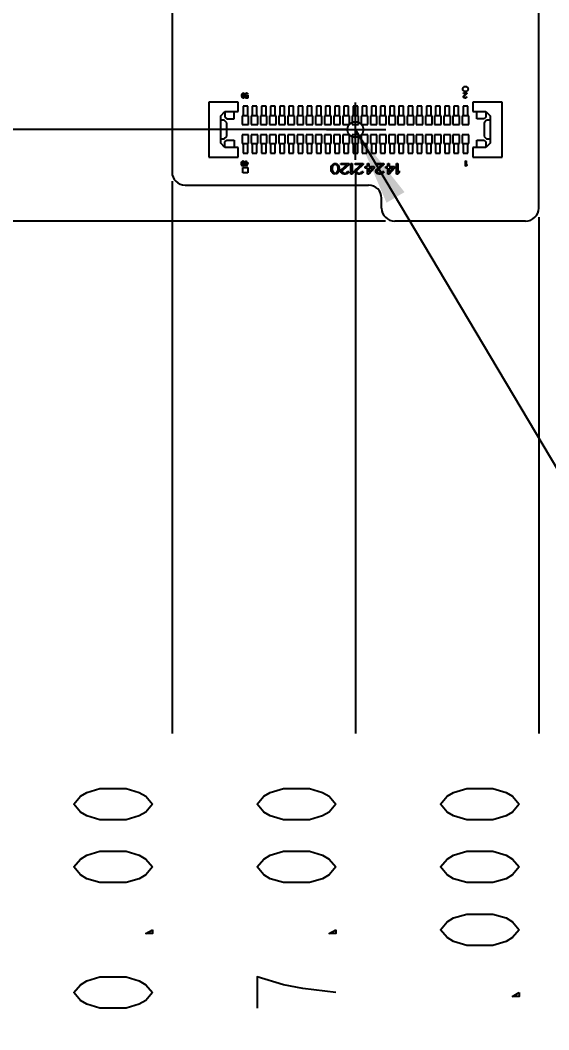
# Model space of a CAD drawing. Header units: millimetres. Extents: x 0 to 420, y 0 to 297.
# Drawn here: x 59.44 to 79.62, y 149.44 to 188.03 of the extents above; entities that cross this region are included whole.
import ezdxf

# ---------------------------------------------------------------- set-up
doc = ezdxf.new("R2010")
doc.units = ezdxf.units.MM
doc.header["$LTSCALE"] = 23.1
doc.layers.get('0').update_dxf_attribs({"linetype": 'CONTINUOUS'})
doc.styles.get("Standard").update_dxf_attribs({"font": 'SIMPLEX.SHX', "width": 0.8})
doc.dimstyles.new('DIMSTYLE_1', dxfattribs={"dimtxt": 3, "dimasz": 3, "dimexe": 2, "dimexo": 0.35, "dimgap": 0.75, "dimtad": 0, "dimtih": 1, "dimtoh": 1, "dimzin": 0, "dimdsep": 46, "dimtxsty": 'STANDARD', "dimblk": '_FILLED', "dimblk1": '_FILLED', "dimblk2": '_FILLED', "dimcen": 0.09, "dimadec": 3, "dimazin": 0, "dimtp": 0.1, "dimtm": 0.1, "dimtfac": 1, "dimtofl": 0, "dimtmove": 0, "dimatfit": 3, "dimldrblk": '_FILLED', "dimfxl": 1, "dimtolj": 1, "dimtzin": 0, "dimarcsym": 0})
doc.dimstyles.new('DIMSTYLE_2', dxfattribs={"dimtxt": 3, "dimasz": 3, "dimexe": 2, "dimexo": 0.35, "dimgap": 0.75, "dimtad": 0, "dimtih": 1, "dimtoh": 1, "dimzin": 0, "dimdsep": 46, "dimtxsty": 'STANDARD', "dimblk": '_FILLED', "dimblk1": '_FILLED', "dimblk2": '_FILLED', "dimcen": 0.09, "dimadec": 3, "dimazin": 0, "dimtp": 0.1, "dimtm": 0.1, "dimtfac": 1, "dimtdec": 3, "dimtofl": 0, "dimtmove": 0, "dimatfit": 3, "dimldrblk": '_FILLED', "dimfxl": 1, "dimtolj": 1, "dimtzin": 0, "dimarcsym": 0})
doc.dimstyles.new('DIMSTYLE_3', dxfattribs={"dimtxt": 3, "dimasz": 3, "dimexe": 2, "dimexo": 0.35, "dimgap": 0.75, "dimtad": 0, "dimtih": 1, "dimtoh": 1, "dimzin": 0, "dimdsep": 46, "dimtxsty": 'STANDARD', "dimblk": '_FILLED', "dimblk1": '_FILLED', "dimblk2": '_FILLED', "dimcen": 0.09, "dimadec": 3, "dimazin": 0, "dimtp": 0.2, "dimtm": 0.2, "dimtfac": 1, "dimtofl": 0, "dimtmove": 0, "dimatfit": 3, "dimldrblk": '_FILLED', "dimfxl": 1, "dimtolj": 1, "dimtzin": 0, "dimarcsym": 0})
doc.dimstyles.new('DIMSTYLE_7', dxfattribs={"dimtxt": 3, "dimasz": 3, "dimexe": 2, "dimexo": 0.35, "dimgap": 0.75, "dimtad": 0, "dimtih": 1, "dimtoh": 1, "dimdec": 3, "dimzin": 0, "dimdsep": 46, "dimtxsty": 'STANDARD', "dimblk": '_FILLED', "dimblk1": '_FILLED', "dimblk2": '_FILLED', "dimcen": 0.09, "dimadec": 3, "dimazin": 0, "dimtp": 0.2, "dimtm": 0.2, "dimtfac": 1, "dimtdec": 3, "dimtofl": 0, "dimtmove": 0, "dimatfit": 3, "dimldrblk": '_FILLED', "dimfxl": 1, "dimtolj": 1, "dimtzin": 0, "dimarcsym": 0})
doc.dimstyles.get("Standard").update_dxf_attribs({"dimtxt": 3, "dimasz": 3, "dimexe": 2, "dimexo": 0.35, "dimtad": 1, "dimdec": 3, "dimzin": 0, "dimdsep": 46, "dimtxsty": 'STANDARD', "dimblk": '_FILLED', "dimblk1": '_FILLED', "dimblk2": '_FILLED', "dimcen": 0.09, "dimadec": 3, "dimazin": 0, "dimtol": 1, "dimtp": 0.001, "dimtm": 0.001, "dimtfac": 1, "dimtdec": 3, "dimtofl": 0, "dimtmove": 0, "dimatfit": 3, "dimldrblk": '_FILLED', "dimfxl": 1, "dimtolj": 1, "dimtzin": 0, "dimarcsym": 0})

# ---------------------------------------------------------------- blocks, each defined once
blk = doc.blocks.new('*D0')
at = {"color": 2}
blk.add_line((71.885, 183.846), (55.161, 183.846), dxfattribs=at)
blk = doc.blocks.new('_FILLED')
at = {"color": 0, "linetype": 'BYBLOCK'}
blk.add_solid([(0, 0), (-1, 0.133), (-1, -0.133)], dxfattribs=at)
blk = doc.blocks.new('*D1')
at = {"color": 2}
blk.add_line((73.385, 180.346), (55.161, 180.346), dxfattribs=at)
blk = doc.blocks.new('*D2')
at = {"color": 2}
for p, q in [((69.994, 201.789), (65.96, 199.052)), ((77.885, 201.789), (69.994, 201.789)), ((65.96, 199.052), (55.161, 199.052))]:
    blk.add_line(p, q, dxfattribs=at)
blk = doc.blocks.new('*D3')
at = {"color": 2}
blk.add_line((72.235, 182.34), (72.235, 160.76), dxfattribs=at)
blk = doc.blocks.new('*D4')
at = {"color": 2}
blk.add_line((65.235, 181.872), (65.235, 160.76), dxfattribs=at)
blk = doc.blocks.new('*D14')
at = {"color": 2}
blk.add_line((71.385, 203.913), (55.161, 203.913), dxfattribs=at)
blk = doc.blocks.new('*D23')
at = {"color": 2}
blk.add_line((79.235, 180.496), (79.235, 160.76), dxfattribs=at)

msp = doc.modelspace()

# ---------------------------------------------------------------- linework, layer by layer
at = {"color": 7}
for p, q in [((65.2351, 189.6038), (65.2351, 182.2223)), ((79.2351, 180.8463), (79.2351, 189.6038)), ((65.7351, 181.7223), (72.7351, 181.7223)), ((73.2351, 180.8463), (73.2351, 181.2223)), ((78.7351, 180.3463), (73.7351, 180.3463))]:
    msp.add_line(p, q, dxfattribs=at)
at = {"color": 2}
for p, q in [((67.9222, 185.2293), (67.9368, 185.242)), ((67.9368, 185.242), (67.9543, 185.2463)), ((67.9543, 185.2463), (67.9718, 185.242)), ((67.9718, 185.242), (67.9864, 185.2293)), ((68.0447, 185.2293), (68.0593, 185.242)), ((68.0593, 185.242), (68.0739, 185.2463)), ((68.0739, 185.2463), (68.0914, 185.2463)), ((68.0914, 185.2463), (68.106, 185.242)), ((68.106, 185.242), (68.1205, 185.2293)), ((76.3651, 185.2463), (76.4851, 185.2463)), ((76.3651, 185.225), (76.3651, 185.2463)), ((76.4851, 185.2463), (76.4851, 185.225)), ((66.6351, 184.8963), (66.6351, 182.7963)), ((67.7551, 184.8963), (66.6351, 184.8963)), ((67.7551, 184.5313), (67.7551, 184.8963)), ((67.9018, 185.1654), (67.9047, 185.1867)), ((67.9018, 185.1272), (67.9018, 185.1654)), ((67.9047, 185.1059), (67.9018, 185.1272)), ((67.9047, 185.1867), (67.9076, 185.1995)), ((67.9076, 185.0931), (67.9047, 185.1059)), ((67.9076, 185.1995), (67.9135, 185.2165)), ((67.9135, 185.0761), (67.9076, 185.0931)), ((67.9135, 185.2165), (67.9222, 185.2293)), ((67.9222, 185.0633), (67.9135, 185.0761)), ((67.9193, 185.1867), (67.9164, 185.1612)), ((67.9164, 185.1612), (67.9164, 185.1314)), ((67.9164, 185.1314), (67.9193, 185.1059)), ((67.931, 185.2123), (67.9193, 185.1867)), ((67.9193, 185.1059), (67.931, 185.0803)), ((67.9368, 185.0506), (67.9222, 185.0633)), ((67.9397, 185.2208), (67.931, 185.2123)), ((67.931, 185.0803), (67.9397, 185.0718)), ((67.9543, 185.0463), (67.9368, 185.0506)), ((67.9543, 185.225), (67.9397, 185.2208)), ((67.9397, 185.0718), (67.9543, 185.0676)), ((67.9689, 185.2208), (67.9543, 185.225)), ((67.9543, 185.0676), (67.9689, 185.0718)), ((67.9718, 185.0506), (67.9543, 185.0463)), ((67.9776, 185.2123), (67.9689, 185.2208)), ((67.9689, 185.0718), (67.9776, 185.0803)), ((67.9864, 185.0633), (67.9718, 185.0506)), ((67.9893, 185.1867), (67.9776, 185.2123)), ((67.9776, 185.0803), (67.9893, 185.1059)), ((67.9864, 185.2293), (67.9951, 185.2165)), ((67.9951, 185.0761), (67.9864, 185.0633)), ((67.9922, 185.1612), (67.9893, 185.1867)), ((67.9893, 185.1059), (67.9922, 185.1314)), ((67.9922, 185.1314), (67.9922, 185.1612)), ((67.9951, 185.2165), (68.001, 185.1995)), ((68.001, 185.0931), (67.9951, 185.0761)), ((68.001, 185.1995), (68.0039, 185.1867)), ((68.0039, 185.1059), (68.001, 185.0931)), ((68.0039, 185.1867), (68.0068, 185.1654)), ((68.0068, 185.1272), (68.0039, 185.1059)), ((68.0068, 185.1654), (68.0068, 185.1272)), ((68.0301, 185.191), (68.036, 185.2123)), ((68.0301, 185.174), (68.0301, 185.191)), ((68.036, 185.1527), (68.0301, 185.174)), ((68.036, 185.2123), (68.0447, 185.2293)), ((68.0447, 185.1357), (68.036, 185.1527)), ((68.036, 185.0463), (68.036, 185.0676)), ((68.036, 185.0676), (68.1205, 185.0676)), ((68.1351, 185.0463), (68.036, 185.0463)), ((68.0476, 185.1995), (68.0447, 185.1867)), ((68.0447, 185.1867), (68.0447, 185.1782)), ((68.0447, 185.1782), (68.0476, 185.1654)), ((68.0593, 185.1229), (68.0447, 185.1357)), ((68.0535, 185.2123), (68.0476, 185.1995)), ((68.0476, 185.1654), (68.0535, 185.1527)), ((68.0622, 185.2208), (68.0535, 185.2123)), ((68.0535, 185.1527), (68.0622, 185.1442)), ((68.0739, 185.1186), (68.0593, 185.1229)), ((68.0739, 185.225), (68.0622, 185.2208)), ((68.0622, 185.1442), (68.0739, 185.1399)), ((68.0914, 185.225), (68.0739, 185.225)), ((68.0739, 185.1399), (68.0914, 185.1399)), ((68.0914, 185.1186), (68.0739, 185.1186)), ((68.103, 185.2208), (68.0914, 185.225)), ((68.0914, 185.1399), (68.103, 185.1442)), ((68.106, 185.1229), (68.0914, 185.1186)), ((68.1118, 185.2123), (68.103, 185.2208)), ((68.103, 185.1442), (68.1147, 185.1569)), ((68.1205, 185.1357), (68.106, 185.1229)), ((68.1176, 185.1952), (68.1118, 185.2123)), ((68.1147, 185.1569), (68.1351, 185.1569)), ((68.1351, 185.1952), (68.1176, 185.1952)), ((68.1205, 185.2293), (68.1293, 185.2123)), ((68.1205, 185.0676), (68.1205, 185.1357)), ((68.1293, 185.2123), (68.1351, 185.1952)), ((68.1351, 185.1569), (68.1351, 185.0463)), ((72.2351, 182.6902), (72.2351, 184.8799)), ((76.4585, 185.225), (76.3651, 185.225)), ((76.3651, 185.1016), (76.3685, 185.1186)), ((76.3651, 185.0931), (76.3651, 185.1016)), ((76.3685, 185.0761), (76.3651, 185.0931)), ((76.3685, 185.1186), (76.3751, 185.1314)), ((76.3818, 185.0591), (76.3685, 185.0761)), ((76.3751, 185.1314), (76.4585, 185.225)), ((76.3951, 185.0506), (76.3818, 185.0591)), ((76.3918, 185.1186), (76.3851, 185.1016)), ((76.3851, 185.1016), (76.3851, 185.0931)), ((76.3851, 185.0931), (76.3918, 185.0803)), ((76.4851, 185.225), (76.3918, 185.1186)), ((76.3918, 185.0803), (76.4018, 185.0718)), ((76.4151, 185.0463), (76.3951, 185.0506)), ((76.4018, 185.0718), (76.4185, 185.0676)), ((76.4285, 185.0463), (76.4151, 185.0463)), ((76.4185, 185.0676), (76.4318, 185.0676)), ((76.4518, 185.0506), (76.4285, 185.0463)), ((76.4318, 185.0676), (76.4485, 185.0718)), ((76.4485, 185.0718), (76.4585, 185.0803)), ((76.4651, 185.0591), (76.4518, 185.0506)), ((76.4585, 185.0803), (76.4651, 185.0931)), ((76.4651, 185.0931), (76.4818, 185.0931)), ((76.4785, 185.0761), (76.4651, 185.0591)), ((76.4818, 185.0931), (76.4785, 185.0761)), ((77.8351, 184.8963), (76.7151, 184.8963)), ((76.7151, 184.8963), (76.7151, 184.5313)), ((77.8351, 182.7963), (77.8351, 184.8963)), ((67.0951, 184.3663), (67.2551, 184.5313)), ((67.2551, 184.5313), (67.2551, 184.3213)), ((67.2551, 184.5313), (67.7551, 184.5313)), ((67.6051, 184.2513), (67.6051, 184.5313)), ((67.9451, 184.7463), (67.9451, 184.3763)), ((68.1251, 184.7463), (67.9451, 184.7463)), ((68.1251, 184.3763), (68.1251, 184.7463)), ((68.4751, 184.7463), (68.2951, 184.7463)), ((68.2951, 184.7463), (68.2951, 184.3763)), ((68.4751, 184.3763), (68.4751, 184.7463)), ((68.8251, 184.7463), (68.6451, 184.7463)), ((68.6451, 184.7463), (68.6451, 184.3763)), ((68.8251, 184.3763), (68.8251, 184.7463)), ((69.1751, 184.7463), (68.9951, 184.7463)), ((68.9951, 184.7463), (68.9951, 184.3763)), ((69.1751, 184.3763), (69.1751, 184.7463)), ((69.5251, 184.7463), (69.3451, 184.7463)), ((69.3451, 184.7463), (69.3451, 184.3763)), ((69.5251, 184.3763), (69.5251, 184.7463)), ((69.8751, 184.7463), (69.6951, 184.7463)), ((69.6951, 184.7463), (69.6951, 184.3763)), ((69.8751, 184.3763), (69.8751, 184.7463)), ((70.2251, 184.7463), (70.0451, 184.7463)), ((70.0451, 184.7463), (70.0451, 184.3763)), ((70.2251, 184.3763), (70.2251, 184.7463)), ((70.5751, 184.7463), (70.3951, 184.7463)), ((70.3951, 184.7463), (70.3951, 184.3763)), ((70.5751, 184.3763), (70.5751, 184.7463)), ((70.9251, 184.7463), (70.7451, 184.7463)), ((70.7451, 184.7463), (70.7451, 184.3763)), ((70.9251, 184.3763), (70.9251, 184.7463)), ((71.2751, 184.7463), (71.0951, 184.7463)), ((71.0951, 184.7463), (71.0951, 184.3763)), ((71.2751, 184.3763), (71.2751, 184.7463)), ((71.6251, 184.7463), (71.4451, 184.7463)), ((71.4451, 184.7463), (71.4451, 184.3763)), ((71.6251, 184.3763), (71.6251, 184.7463)), ((71.9751, 184.7463), (71.7951, 184.7463)), ((71.7951, 184.7463), (71.7951, 184.3763)), ((71.9751, 184.3763), (71.9751, 184.7463)), ((72.3251, 184.7463), (72.1451, 184.7463)), ((72.1451, 184.7463), (72.1451, 184.3763)), ((72.3251, 184.3763), (72.3251, 184.7463)), ((72.6751, 184.7463), (72.4951, 184.7463)), ((72.4951, 184.7463), (72.4951, 184.3763)), ((72.6751, 184.3763), (72.6751, 184.7463)), ((73.0251, 184.7463), (72.8451, 184.7463)), ((72.8451, 184.7463), (72.8451, 184.3763)), ((73.0251, 184.3763), (73.0251, 184.7463)), ((73.3751, 184.7463), (73.1951, 184.7463)), ((73.1951, 184.7463), (73.1951, 184.3763)), ((73.3751, 184.3763), (73.3751, 184.7463)), ((73.7251, 184.7463), (73.5451, 184.7463)), ((73.5451, 184.7463), (73.5451, 184.3763)), ((73.7251, 184.3763), (73.7251, 184.7463)), ((74.0751, 184.7463), (73.8951, 184.7463)), ((73.8951, 184.7463), (73.8951, 184.3763)), ((74.0751, 184.3763), (74.0751, 184.7463)), ((74.4251, 184.7463), (74.2451, 184.7463)), ((74.2451, 184.7463), (74.2451, 184.3763)), ((74.4251, 184.3763), (74.4251, 184.7463)), ((74.7751, 184.7463), (74.5951, 184.7463)), ((74.5951, 184.7463), (74.5951, 184.3763)), ((74.7751, 184.3763), (74.7751, 184.7463)), ((75.1251, 184.7463), (74.9451, 184.7463)), ((74.9451, 184.7463), (74.9451, 184.3763)), ((75.1251, 184.3763), (75.1251, 184.7463)), ((75.4751, 184.7463), (75.2951, 184.7463)), ((75.2951, 184.7463), (75.2951, 184.3763)), ((75.4751, 184.3763), (75.4751, 184.7463)), ((75.8251, 184.7463), (75.6451, 184.7463)), ((75.6451, 184.7463), (75.6451, 184.3763)), ((75.8251, 184.3763), (75.8251, 184.7463)), ((76.1751, 184.7463), (75.9951, 184.7463)), ((75.9951, 184.7463), (75.9951, 184.3763)), ((76.1751, 184.3763), (76.1751, 184.7463)), ((76.5251, 184.7463), (76.3451, 184.7463)), ((76.3451, 184.7463), (76.3451, 184.3763)), ((76.5251, 184.3763), (76.5251, 184.7463)), ((76.7151, 184.5313), (77.2151, 184.5313)), ((76.8651, 184.2513), (76.8651, 184.5313)), ((77.2151, 184.5313), (77.3751, 184.3663)), ((77.2151, 184.5313), (77.2151, 184.3213)), ((67.0951, 183.3263), (67.0951, 184.3663)), ((67.2251, 184.2063), (67.0951, 184.2063)), ((67.3251, 184.1063), (67.2251, 184.2063)), ((67.2551, 184.3213), (67.3251, 184.2513)), ((67.3251, 184.2513), (67.6051, 184.2513)), ((67.3251, 183.5863), (67.3251, 184.1063)), ((67.9101, 184.3763), (67.9101, 184.0463)), ((68.1601, 184.3763), (67.9101, 184.3763)), ((68.1601, 184.0463), (68.1601, 184.3763)), ((68.5101, 184.3763), (68.2601, 184.3763)), ((68.2601, 184.3763), (68.2601, 184.0463)), ((68.5101, 184.0463), (68.5101, 184.3763)), ((68.8601, 184.3763), (68.6101, 184.3763)), ((68.6101, 184.3763), (68.6101, 184.0463)), ((68.8601, 184.0463), (68.8601, 184.3763)), ((69.2101, 184.3763), (68.9601, 184.3763)), ((68.9601, 184.3763), (68.9601, 184.0463)), ((69.2101, 184.0463), (69.2101, 184.3763)), ((69.5601, 184.3763), (69.3101, 184.3763)), ((69.3101, 184.3763), (69.3101, 184.0463)), ((69.5601, 184.0463), (69.5601, 184.3763)), ((69.9101, 184.3763), (69.6601, 184.3763)), ((69.6601, 184.3763), (69.6601, 184.0463)), ((69.9101, 184.0463), (69.9101, 184.3763)), ((70.2601, 184.3763), (70.0101, 184.3763)), ((70.0101, 184.3763), (70.0101, 184.0463)), ((70.2601, 184.0463), (70.2601, 184.3763)), ((70.6101, 184.3763), (70.3601, 184.3763)), ((70.3601, 184.3763), (70.3601, 184.0463)), ((70.6101, 184.0463), (70.6101, 184.3763)), ((70.9601, 184.3763), (70.7101, 184.3763)), ((70.7101, 184.3763), (70.7101, 184.0463)), ((70.9601, 184.0463), (70.9601, 184.3763)), ((71.3101, 184.3763), (71.0601, 184.3763)), ((71.0601, 184.3763), (71.0601, 184.0463)), ((71.3101, 184.0463), (71.3101, 184.3763)), ((71.6601, 184.3763), (71.4101, 184.3763)), ((71.4101, 184.3763), (71.4101, 184.0463)), ((71.6601, 184.0463), (71.6601, 184.3763)), ((72.0101, 184.3763), (71.7601, 184.3763)), ((71.7601, 184.3763), (71.7601, 184.0463)), ((72.0101, 184.0463), (72.0101, 184.3763)), ((72.3601, 184.3763), (72.1101, 184.3763)), ((72.1101, 184.3763), (72.1101, 184.0463)), ((72.3601, 184.0463), (72.3601, 184.3763)), ((72.7101, 184.3763), (72.4601, 184.3763)), ((72.4601, 184.3763), (72.4601, 184.0463)), ((72.7101, 184.0463), (72.7101, 184.3763)), ((73.0601, 184.3763), (72.8101, 184.3763)), ((72.8101, 184.3763), (72.8101, 184.0463)), ((73.0601, 184.0463), (73.0601, 184.3763)), ((73.4101, 184.3763), (73.1601, 184.3763)), ((73.1601, 184.3763), (73.1601, 184.0463)), ((73.4101, 184.0463), (73.4101, 184.3763)), ((73.7601, 184.3763), (73.5101, 184.3763)), ((73.5101, 184.3763), (73.5101, 184.0463)), ((73.7601, 184.0463), (73.7601, 184.3763)), ((74.1101, 184.3763), (73.8601, 184.3763)), ((73.8601, 184.3763), (73.8601, 184.0463)), ((74.1101, 184.0463), (74.1101, 184.3763)), ((74.4601, 184.3763), (74.2101, 184.3763)), ((74.2101, 184.3763), (74.2101, 184.0463)), ((74.4601, 184.0463), (74.4601, 184.3763)), ((74.8101, 184.3763), (74.5601, 184.3763)), ((74.5601, 184.3763), (74.5601, 184.0463)), ((74.8101, 184.0463), (74.8101, 184.3763)), ((75.1601, 184.3763), (74.9101, 184.3763)), ((74.9101, 184.3763), (74.9101, 184.0463)), ((75.1601, 184.0463), (75.1601, 184.3763)), ((75.5101, 184.3763), (75.2601, 184.3763)), ((75.2601, 184.3763), (75.2601, 184.0463)), ((75.5101, 184.0463), (75.5101, 184.3763)), ((75.8601, 184.3763), (75.6101, 184.3763)), ((75.6101, 184.3763), (75.6101, 184.0463)), ((75.8601, 184.0463), (75.8601, 184.3763)), ((76.2101, 184.3763), (75.9601, 184.3763)), ((75.9601, 184.3763), (75.9601, 184.0463)), ((76.2101, 184.0463), (76.2101, 184.3763)), ((76.5601, 184.3763), (76.3101, 184.3763)), ((76.3101, 184.3763), (76.3101, 184.0463)), ((76.5601, 184.0463), (76.5601, 184.3763)), ((77.1451, 184.2513), (76.8651, 184.2513)), ((77.2151, 184.3213), (77.1451, 184.2513)), ((77.2451, 184.2063), (77.1451, 184.1063)), ((77.1451, 184.1063), (77.1451, 183.5863)), ((77.3751, 184.2063), (77.2451, 184.2063)), ((77.3751, 184.3663), (77.3751, 183.3263)), ((67.9101, 184.0463), (68.1601, 184.0463)), ((68.2601, 184.0463), (68.5101, 184.0463)), ((68.6101, 184.0463), (68.8601, 184.0463)), ((68.9601, 184.0463), (69.2101, 184.0463)), ((69.3101, 184.0463), (69.5601, 184.0463)), ((69.6601, 184.0463), (69.9101, 184.0463)), ((70.0101, 184.0463), (70.2601, 184.0463)), ((70.3601, 184.0463), (70.6101, 184.0463)), ((70.7101, 184.0463), (70.9601, 184.0463)), ((71.0601, 184.0463), (71.3101, 184.0463)), ((71.1335, 183.8463), (73.3912, 183.8463)), ((71.4101, 184.0463), (71.6601, 184.0463)), ((71.7601, 184.0463), (72.0101, 184.0463)), ((72.1101, 184.0463), (72.3601, 184.0463)), ((72.4601, 184.0463), (72.7101, 184.0463)), ((72.8101, 184.0463), (73.0601, 184.0463)), ((73.1601, 184.0463), (73.4101, 184.0463)), ((73.5101, 184.0463), (73.7601, 184.0463)), ((73.8601, 184.0463), (74.1101, 184.0463)), ((74.2101, 184.0463), (74.4601, 184.0463)), ((74.5601, 184.0463), (74.8101, 184.0463)), ((74.9101, 184.0463), (75.1601, 184.0463)), ((75.2601, 184.0463), (75.5101, 184.0463)), ((75.6101, 184.0463), (75.8601, 184.0463)), ((75.9601, 184.0463), (76.2101, 184.0463)), ((76.3101, 184.0463), (76.5601, 184.0463)), ((67.0951, 183.4863), (67.2251, 183.4863)), ((67.2551, 183.1613), (67.0951, 183.3263)), ((67.2251, 183.4863), (67.3251, 183.5863)), ((67.2551, 183.3713), (67.3251, 183.4413)), ((67.2551, 183.1613), (67.2551, 183.3713)), ((67.3251, 183.4413), (67.6051, 183.4413)), ((67.6051, 183.4413), (67.6051, 183.1613)), ((68.1601, 183.6463), (67.9101, 183.6463)), ((67.9101, 183.6463), (67.9101, 183.3163)), ((67.9101, 183.3163), (68.1601, 183.3163)), ((67.9451, 183.3163), (67.9451, 182.9463)), ((68.1251, 182.9463), (68.1251, 183.3163)), ((68.1601, 183.3163), (68.1601, 183.6463)), ((68.5101, 183.6463), (68.2601, 183.6463)), ((68.2601, 183.6463), (68.2601, 183.3163)), ((68.2601, 183.3163), (68.5101, 183.3163)), ((68.2951, 183.3163), (68.2951, 182.9463)), ((68.4751, 182.9463), (68.4751, 183.3163)), ((68.5101, 183.3163), (68.5101, 183.6463)), ((68.8601, 183.6463), (68.6101, 183.6463)), ((68.6101, 183.6463), (68.6101, 183.3163)), ((68.6101, 183.3163), (68.8601, 183.3163)), ((68.6451, 183.3163), (68.6451, 182.9463)), ((68.8251, 182.9463), (68.8251, 183.3163)), ((68.8601, 183.3163), (68.8601, 183.6463)), ((69.2101, 183.6463), (68.9601, 183.6463)), ((68.9601, 183.6463), (68.9601, 183.3163)), ((68.9601, 183.3163), (69.2101, 183.3163)), ((68.9951, 183.3163), (68.9951, 182.9463)), ((69.1751, 182.9463), (69.1751, 183.3163)), ((69.2101, 183.3163), (69.2101, 183.6463)), ((69.5601, 183.6463), (69.3101, 183.6463)), ((69.3101, 183.6463), (69.3101, 183.3163)), ((69.3101, 183.3163), (69.5601, 183.3163)), ((69.3451, 183.3163), (69.3451, 182.9463)), ((69.5251, 182.9463), (69.5251, 183.3163)), ((69.5601, 183.3163), (69.5601, 183.6463)), ((69.9101, 183.6463), (69.6601, 183.6463)), ((69.6601, 183.6463), (69.6601, 183.3163)), ((69.6601, 183.3163), (69.9101, 183.3163)), ((69.6951, 183.3163), (69.6951, 182.9463)), ((69.8751, 182.9463), (69.8751, 183.3163)), ((69.9101, 183.3163), (69.9101, 183.6463)), ((70.2601, 183.6463), (70.0101, 183.6463)), ((70.0101, 183.6463), (70.0101, 183.3163)), ((70.0101, 183.3163), (70.2601, 183.3163)), ((70.0451, 183.3163), (70.0451, 182.9463)), ((70.2251, 182.9463), (70.2251, 183.3163)), ((70.2601, 183.3163), (70.2601, 183.6463)), ((70.6101, 183.6463), (70.3601, 183.6463)), ((70.3601, 183.6463), (70.3601, 183.3163)), ((70.3601, 183.3163), (70.6101, 183.3163)), ((70.3951, 183.3163), (70.3951, 182.9463)), ((70.5751, 182.9463), (70.5751, 183.3163)), ((70.6101, 183.3163), (70.6101, 183.6463)), ((70.9601, 183.6463), (70.7101, 183.6463)), ((70.7101, 183.6463), (70.7101, 183.3163)), ((70.7101, 183.3163), (70.9601, 183.3163)), ((70.7451, 183.3163), (70.7451, 182.9463)), ((70.9251, 182.9463), (70.9251, 183.3163)), ((70.9601, 183.3163), (70.9601, 183.6463)), ((71.3101, 183.6463), (71.0601, 183.6463)), ((71.0601, 183.6463), (71.0601, 183.3163)), ((71.0601, 183.3163), (71.3101, 183.3163)), ((71.0951, 183.3163), (71.0951, 182.9463)), ((71.2751, 182.9463), (71.2751, 183.3163)), ((71.3101, 183.3163), (71.3101, 183.6463)), ((71.6601, 183.6463), (71.4101, 183.6463)), ((71.4101, 183.6463), (71.4101, 183.3163)), ((71.4101, 183.3163), (71.6601, 183.3163)), ((71.4451, 183.3163), (71.4451, 182.9463)), ((71.6251, 182.9463), (71.6251, 183.3163)), ((71.6601, 183.3163), (71.6601, 183.6463)), ((72.0101, 183.6463), (71.7601, 183.6463)), ((71.7601, 183.6463), (71.7601, 183.3163)), ((71.7601, 183.3163), (72.0101, 183.3163)), ((71.7951, 183.3163), (71.7951, 182.9463)), ((71.9751, 182.9463), (71.9751, 183.3163)), ((72.0101, 183.3163), (72.0101, 183.6463)), ((72.3601, 183.6463), (72.1101, 183.6463)), ((72.1101, 183.6463), (72.1101, 183.3163)), ((72.1101, 183.3163), (72.3601, 183.3163)), ((72.1451, 183.3163), (72.1451, 182.9463)), ((72.3251, 182.9463), (72.3251, 183.3163)), ((72.3601, 183.3163), (72.3601, 183.6463)), ((72.7101, 183.6463), (72.4601, 183.6463)), ((72.4601, 183.6463), (72.4601, 183.3163)), ((72.4601, 183.3163), (72.7101, 183.3163)), ((72.4951, 183.3163), (72.4951, 182.9463)), ((72.6751, 182.9463), (72.6751, 183.3163)), ((72.7101, 183.3163), (72.7101, 183.6463)), ((73.0601, 183.6463), (72.8101, 183.6463)), ((72.8101, 183.6463), (72.8101, 183.3163)), ((72.8101, 183.3163), (73.0601, 183.3163)), ((72.8451, 183.3163), (72.8451, 182.9463)), ((73.0251, 182.9463), (73.0251, 183.3163)), ((73.0601, 183.3163), (73.0601, 183.6463)), ((73.4101, 183.6463), (73.1601, 183.6463)), ((73.1601, 183.6463), (73.1601, 183.3163)), ((73.1601, 183.3163), (73.4101, 183.3163)), ((73.1951, 183.3163), (73.1951, 182.9463)), ((73.3751, 182.9463), (73.3751, 183.3163)), ((73.4101, 183.3163), (73.4101, 183.6463)), ((73.7601, 183.6463), (73.5101, 183.6463)), ((73.5101, 183.6463), (73.5101, 183.3163)), ((73.5101, 183.3163), (73.7601, 183.3163)), ((73.5451, 183.3163), (73.5451, 182.9463)), ((73.7251, 182.9463), (73.7251, 183.3163)), ((73.7601, 183.3163), (73.7601, 183.6463)), ((74.1101, 183.6463), (73.8601, 183.6463)), ((73.8601, 183.6463), (73.8601, 183.3163)), ((73.8601, 183.3163), (74.1101, 183.3163)), ((73.8951, 183.3163), (73.8951, 182.9463)), ((74.0751, 182.9463), (74.0751, 183.3163)), ((74.1101, 183.3163), (74.1101, 183.6463)), ((74.4601, 183.6463), (74.2101, 183.6463)), ((74.2101, 183.6463), (74.2101, 183.3163)), ((74.2101, 183.3163), (74.4601, 183.3163)), ((74.2451, 183.3163), (74.2451, 182.9463)), ((74.4251, 182.9463), (74.4251, 183.3163)), ((74.4601, 183.3163), (74.4601, 183.6463)), ((74.8101, 183.6463), (74.5601, 183.6463)), ((74.5601, 183.6463), (74.5601, 183.3163)), ((74.5601, 183.3163), (74.8101, 183.3163)), ((74.5951, 183.3163), (74.5951, 182.9463)), ((74.7751, 182.9463), (74.7751, 183.3163)), ((74.8101, 183.3163), (74.8101, 183.6463)), ((75.1601, 183.6463), (74.9101, 183.6463)), ((74.9101, 183.6463), (74.9101, 183.3163)), ((74.9101, 183.3163), (75.1601, 183.3163)), ((74.9451, 183.3163), (74.9451, 182.9463)), ((75.1251, 182.9463), (75.1251, 183.3163)), ((75.1601, 183.3163), (75.1601, 183.6463)), ((75.5101, 183.6463), (75.2601, 183.6463)), ((75.2601, 183.6463), (75.2601, 183.3163)), ((75.2601, 183.3163), (75.5101, 183.3163)), ((75.2951, 183.3163), (75.2951, 182.9463)), ((75.4751, 182.9463), (75.4751, 183.3163)), ((75.5101, 183.3163), (75.5101, 183.6463)), ((75.8601, 183.6463), (75.6101, 183.6463)), ((75.6101, 183.6463), (75.6101, 183.3163)), ((75.6101, 183.3163), (75.8601, 183.3163)), ((75.6451, 183.3163), (75.6451, 182.9463)), ((75.8251, 182.9463), (75.8251, 183.3163)), ((75.8601, 183.3163), (75.8601, 183.6463)), ((76.2101, 183.6463), (75.9601, 183.6463)), ((75.9601, 183.6463), (75.9601, 183.3163)), ((75.9601, 183.3163), (76.2101, 183.3163)), ((75.9951, 183.3163), (75.9951, 182.9463)), ((76.1751, 182.9463), (76.1751, 183.3163)), ((76.2101, 183.3163), (76.2101, 183.6463)), ((76.5601, 183.6463), (76.3101, 183.6463)), ((76.3101, 183.6463), (76.3101, 183.3163)), ((76.3101, 183.3163), (76.5601, 183.3163)), ((76.3451, 183.3163), (76.3451, 182.9463)), ((76.5251, 182.9463), (76.5251, 183.3163)), ((76.5601, 183.3163), (76.5601, 183.6463)), ((76.8651, 183.4413), (77.1451, 183.4413)), ((76.8651, 183.1613), (76.8651, 183.4413)), ((77.1451, 183.5863), (77.2451, 183.4863)), ((77.1451, 183.4413), (77.2151, 183.3713)), ((77.2151, 183.3713), (77.2151, 183.1613)), ((77.3751, 183.3263), (77.2151, 183.1613)), ((77.2451, 183.4863), (77.3751, 183.4863)), ((67.7551, 183.1613), (67.2551, 183.1613)), ((67.7551, 182.7963), (67.7551, 183.1613)), ((67.9451, 182.9463), (68.1251, 182.9463)), ((68.2951, 182.9463), (68.4751, 182.9463)), ((68.6451, 182.9463), (68.8251, 182.9463)), ((68.9951, 182.9463), (69.1751, 182.9463)), ((69.3451, 182.9463), (69.5251, 182.9463)), ((69.6951, 182.9463), (69.8751, 182.9463)), ((70.0451, 182.9463), (70.2251, 182.9463)), ((70.3951, 182.9463), (70.5751, 182.9463)), ((70.7451, 182.9463), (70.9251, 182.9463)), ((71.0951, 182.9463), (71.2751, 182.9463)), ((71.4451, 182.9463), (71.6251, 182.9463)), ((71.7951, 182.9463), (71.9751, 182.9463)), ((72.1451, 182.9463), (72.3251, 182.9463)), ((72.4951, 182.9463), (72.6751, 182.9463)), ((72.8451, 182.9463), (73.0251, 182.9463)), ((73.1951, 182.9463), (73.3751, 182.9463)), ((73.5451, 182.9463), (73.7251, 182.9463)), ((73.8951, 182.9463), (74.0751, 182.9463)), ((74.2451, 182.9463), (74.4251, 182.9463)), ((74.5951, 182.9463), (74.7751, 182.9463)), ((74.9451, 182.9463), (75.1251, 182.9463)), ((75.2951, 182.9463), (75.4751, 182.9463)), ((75.6451, 182.9463), (75.8251, 182.9463)), ((75.9951, 182.9463), (76.1751, 182.9463)), ((76.3451, 182.9463), (76.5251, 182.9463)), ((77.2151, 183.1613), (76.7151, 183.1613)), ((76.7151, 183.1613), (76.7151, 182.7963)), ((66.6351, 182.7963), (67.7551, 182.7963)), ((67.8901, 182.5612), (67.893, 182.591)), ((67.8901, 182.5314), (67.8901, 182.5612)), ((67.893, 182.591), (67.8989, 182.6123)), ((67.8989, 182.6123), (67.9076, 182.6293)), ((67.9076, 182.5867), (67.9047, 182.5612)), ((67.9047, 182.5527), (67.9222, 182.5697)), ((67.9047, 182.5612), (67.9047, 182.5527)), ((67.9076, 182.6293), (67.9222, 182.642)), ((67.9105, 182.5995), (67.9076, 182.5867)), ((67.9164, 182.6123), (67.9105, 182.5995)), ((67.9164, 182.5399), (67.9105, 182.5272)), ((67.9251, 182.6208), (67.9164, 182.6123)), ((67.9251, 182.5484), (67.9164, 182.5399)), ((67.9222, 182.642), (67.9368, 182.6463)), ((67.9222, 182.5697), (67.9368, 182.574)), ((67.9339, 182.625), (67.9251, 182.6208)), ((67.9339, 182.5527), (67.9251, 182.5484)), ((67.9514, 182.625), (67.9339, 182.625)), ((67.9543, 182.5527), (67.9339, 182.5527)), ((67.9368, 182.6463), (67.9485, 182.6463)), ((67.9368, 182.574), (67.9514, 182.574)), ((67.9485, 182.6463), (67.963, 182.642)), ((67.9601, 182.6208), (67.9514, 182.625)), ((67.9514, 182.574), (67.966, 182.5697)), ((67.963, 182.5484), (67.9543, 182.5527)), ((67.9689, 182.6123), (67.9601, 182.6208)), ((67.963, 182.642), (67.9776, 182.6293)), ((67.9718, 182.5399), (67.963, 182.5484)), ((67.966, 182.5697), (67.9805, 182.5569)), ((67.9747, 182.5995), (67.9689, 182.6123)), ((67.9776, 182.5272), (67.9718, 182.5399)), ((67.9893, 182.5995), (67.9747, 182.5995)), ((67.9776, 182.6293), (67.9864, 182.6123)), ((67.9805, 182.5569), (67.9893, 182.5399)), ((67.9864, 182.6123), (67.9893, 182.5995)), ((67.9893, 182.5399), (67.9951, 182.5186)), ((68.0185, 182.5867), (68.0476, 182.5867)), ((68.0185, 182.5612), (68.0185, 182.5867)), ((68.0476, 182.5612), (68.0185, 182.5612)), ((68.0476, 182.6463), (68.0651, 182.6463)), ((68.0476, 182.5867), (68.0476, 182.6463)), ((68.0476, 182.4463), (68.0476, 182.5612)), ((68.0651, 182.6463), (68.0651, 182.5867)), ((68.0651, 182.5867), (68.1351, 182.5867)), ((68.1147, 182.5612), (68.0651, 182.5612)), ((68.0651, 182.5612), (68.0651, 182.4803)), ((68.1351, 182.5612), (68.0651, 182.4463)), ((68.0651, 182.4803), (68.1147, 182.5612)), ((68.1351, 182.5867), (68.1351, 182.5612)), ((71.368, 182.517), (71.4107, 182.5431)), ((71.4107, 182.5431), (71.462, 182.5519)), ((71.462, 182.5519), (71.5132, 182.5431)), ((71.5132, 182.5431), (71.5559, 182.517)), ((71.684, 182.5519), (71.9915, 182.5519)), ((71.684, 182.5082), (71.684, 182.5519)), ((71.9915, 182.5519), (71.9915, 182.5082)), ((72.0599, 182.5519), (72.1111, 182.5519)), ((72.0599, 182.1419), (72.0599, 182.5519)), ((72.1111, 182.5519), (72.1111, 182.2116)), ((72.2307, 182.5519), (72.5382, 182.5519)), ((72.2307, 182.5082), (72.2307, 182.5519)), ((72.5382, 182.5519), (72.5382, 182.5082)), ((72.692, 182.5519), (72.7432, 182.5519)), ((72.692, 182.4297), (72.692, 182.5519)), ((72.7432, 182.5519), (72.7432, 182.4297)), ((73.0165, 182.5519), (73.324, 182.5519)), ((73.0165, 182.5082), (73.0165, 182.5519)), ((73.324, 182.5519), (73.324, 182.5082)), ((73.4778, 182.5519), (73.529, 182.5519)), ((73.4778, 182.4297), (73.4778, 182.5519)), ((73.529, 182.5519), (73.529, 182.4297)), ((73.8024, 182.5519), (73.8536, 182.5519)), ((73.8024, 182.1419), (73.8024, 182.5519)), ((73.8536, 182.5519), (73.8536, 182.2116)), ((76.4451, 182.6463), (76.4651, 182.6463)), ((76.4451, 182.4463), (76.4451, 182.6463)), ((76.4651, 182.6463), (76.4651, 182.4803)), ((76.7151, 182.7963), (77.8351, 182.7963)), ((67.893, 182.5016), (67.8901, 182.5314)), ((67.8989, 182.4803), (67.893, 182.5016)), ((67.9076, 182.4633), (67.8989, 182.4803)), ((67.9105, 182.5272), (67.9076, 182.5144)), ((67.9076, 182.5144), (67.9076, 182.5059)), ((67.9076, 182.5059), (67.9105, 182.4931)), ((67.9222, 182.4506), (67.9076, 182.4633)), ((67.9105, 182.4931), (67.9164, 182.4803)), ((67.9164, 182.4803), (67.9251, 182.4718)), ((67.9368, 182.4463), (67.9222, 182.4506)), ((67.9251, 182.4718), (67.9339, 182.4676)), ((67.9339, 182.4676), (67.9543, 182.4676)), ((67.9351, 182.3963), (68.1351, 182.3963)), ((67.9351, 182.1963), (67.9351, 182.3963)), ((68.1351, 182.1963), (67.9351, 182.1963)), ((67.9514, 182.4463), (67.9368, 182.4463)), ((67.966, 182.4506), (67.9514, 182.4463)), ((67.9543, 182.4676), (67.963, 182.4718)), ((67.963, 182.4718), (67.9718, 182.4803)), ((67.9805, 182.4633), (67.966, 182.4506)), ((67.9718, 182.4803), (67.9776, 182.4931)), ((67.9805, 182.5144), (67.9776, 182.5272)), ((67.9776, 182.4931), (67.9805, 182.5059)), ((67.9805, 182.5059), (67.9805, 182.5144)), ((67.9893, 182.4803), (67.9805, 182.4633)), ((67.9951, 182.5016), (67.9893, 182.4803)), ((67.9951, 182.5186), (67.9951, 182.5016)), ((68.0651, 182.4463), (68.0476, 182.4463)), ((68.1351, 182.3963), (68.1351, 182.1963)), ((71.3082, 182.3861), (71.3167, 182.4297)), ((71.3082, 182.3076), (71.3082, 182.3861)), ((71.3167, 182.264), (71.3082, 182.3076)), ((71.3167, 182.4297), (71.3253, 182.4559)), ((71.3253, 182.2378), (71.3167, 182.264)), ((71.3253, 182.4559), (71.3424, 182.4908)), ((71.3424, 182.2029), (71.3253, 182.2378)), ((71.3424, 182.4908), (71.368, 182.517)), ((71.368, 182.1768), (71.3424, 182.2029)), ((71.3595, 182.4297), (71.3509, 182.3774)), ((71.3509, 182.3774), (71.3509, 182.3163)), ((71.3509, 182.3163), (71.3595, 182.264)), ((71.3936, 182.4821), (71.3595, 182.4297)), ((71.3595, 182.264), (71.3936, 182.2116)), ((71.4107, 182.1506), (71.368, 182.1768)), ((71.4192, 182.4995), (71.3936, 182.4821)), ((71.3936, 182.2116), (71.4192, 182.1942)), ((71.462, 182.5082), (71.4192, 182.4995)), ((71.4192, 182.1942), (71.462, 182.1855)), ((71.5047, 182.4995), (71.462, 182.5082)), ((71.462, 182.1855), (71.5047, 182.1942)), ((71.5303, 182.4821), (71.5047, 182.4995)), ((71.5047, 182.1942), (71.5303, 182.2116)), ((71.5559, 182.1768), (71.5132, 182.1506)), ((71.5645, 182.4297), (71.5303, 182.4821)), ((71.5303, 182.2116), (71.5645, 182.264)), ((71.5559, 182.517), (71.5815, 182.4908)), ((71.5815, 182.2029), (71.5559, 182.1768)), ((71.573, 182.3774), (71.5645, 182.4297)), ((71.5645, 182.264), (71.573, 182.3163)), ((71.573, 182.3163), (71.573, 182.3774)), ((71.5815, 182.4908), (71.5986, 182.4559)), ((71.5986, 182.2378), (71.5815, 182.2029)), ((71.5986, 182.4559), (71.6072, 182.4297)), ((71.6072, 182.264), (71.5986, 182.2378)), ((71.6072, 182.4297), (71.6157, 182.3861)), ((71.6157, 182.3076), (71.6072, 182.264)), ((71.6157, 182.3861), (71.6157, 182.3076)), ((71.9232, 182.5082), (71.684, 182.5082)), ((71.684, 182.2553), (71.6926, 182.2902)), ((71.684, 182.2378), (71.684, 182.2553)), ((71.6926, 182.2029), (71.684, 182.2378)), ((71.6926, 182.2902), (71.7097, 182.3163)), ((71.7267, 182.168), (71.6926, 182.2029)), ((71.7097, 182.3163), (71.9232, 182.5082)), ((71.7609, 182.1506), (71.7267, 182.168)), ((71.7524, 182.2902), (71.7353, 182.2553)), ((71.7353, 182.2553), (71.7353, 182.2378)), ((71.7353, 182.2378), (71.7524, 182.2116)), ((71.9915, 182.5082), (71.7524, 182.2902)), ((71.7524, 182.2116), (71.778, 182.1942)), ((71.778, 182.1942), (71.8207, 182.1855)), ((71.8207, 182.1855), (71.8549, 182.1855)), ((71.8549, 182.1855), (71.8976, 182.1942)), ((71.8976, 182.1942), (71.9232, 182.2116)), ((71.9403, 182.168), (71.9061, 182.1506)), ((71.9232, 182.2116), (71.9403, 182.2378)), ((71.9403, 182.2378), (71.983, 182.2378)), ((71.9745, 182.2029), (71.9403, 182.168)), ((71.983, 182.2378), (71.9745, 182.2029)), ((72.1111, 182.2116), (72.1624, 182.2727)), ((72.1624, 182.2029), (72.1111, 182.1419)), ((72.1624, 182.2727), (72.1624, 182.2029)), ((72.4699, 182.5082), (72.2307, 182.5082)), ((72.2307, 182.2553), (72.2392, 182.2902)), ((72.2307, 182.2378), (72.2307, 182.2553)), ((72.2392, 182.2029), (72.2307, 182.2378)), ((72.2392, 182.2902), (72.2563, 182.3163)), ((72.2734, 182.168), (72.2392, 182.2029)), ((72.2563, 182.3163), (72.4699, 182.5082)), ((72.3076, 182.1506), (72.2734, 182.168)), ((72.299, 182.2902), (72.282, 182.2553)), ((72.282, 182.2553), (72.282, 182.2378)), ((72.282, 182.2378), (72.299, 182.2116)), ((72.5382, 182.5082), (72.299, 182.2902)), ((72.299, 182.2116), (72.3247, 182.1942)), ((72.3247, 182.1942), (72.3674, 182.1855)), ((72.3674, 182.1855), (72.4015, 182.1855)), ((72.4015, 182.1855), (72.4442, 182.1942)), ((72.4442, 182.1942), (72.4699, 182.2116)), ((72.487, 182.168), (72.4528, 182.1506)), ((72.4699, 182.2116), (72.487, 182.2378)), ((72.487, 182.2378), (72.5297, 182.2378)), ((72.5211, 182.2029), (72.487, 182.168)), ((72.5297, 182.2378), (72.5211, 182.2029)), ((72.6065, 182.4297), (72.692, 182.4297)), ((72.6065, 182.3774), (72.6065, 182.4297)), ((72.692, 182.3774), (72.6065, 182.3774)), ((72.692, 182.1419), (72.692, 182.3774)), ((72.7432, 182.4297), (72.9482, 182.4297)), ((72.8884, 182.3774), (72.7432, 182.3774)), ((72.7432, 182.3774), (72.7432, 182.2116)), ((72.9482, 182.3774), (72.7432, 182.1419)), ((72.7432, 182.2116), (72.8884, 182.3774)), ((72.9482, 182.4297), (72.9482, 182.3774)), ((73.2557, 182.5082), (73.0165, 182.5082)), ((73.0165, 182.2553), (73.0251, 182.2902)), ((73.0165, 182.2378), (73.0165, 182.2553)), ((73.0251, 182.2029), (73.0165, 182.2378)), ((73.0251, 182.2902), (73.0422, 182.3163)), ((73.0592, 182.168), (73.0251, 182.2029)), ((73.0422, 182.3163), (73.2557, 182.5082)), ((73.0934, 182.1506), (73.0592, 182.168)), ((73.0849, 182.2902), (73.0678, 182.2553)), ((73.0678, 182.2553), (73.0678, 182.2378)), ((73.0678, 182.2378), (73.0849, 182.2116)), ((73.324, 182.5082), (73.0849, 182.2902)), ((73.0849, 182.2116), (73.1105, 182.1942)), ((73.1105, 182.1942), (73.1532, 182.1855)), ((73.1532, 182.1855), (73.1874, 182.1855)), ((73.1874, 182.1855), (73.2301, 182.1942)), ((73.2301, 182.1942), (73.2557, 182.2116)), ((73.2728, 182.168), (73.2386, 182.1506)), ((73.2557, 182.2116), (73.2728, 182.2378)), ((73.2728, 182.2378), (73.3155, 182.2378)), ((73.307, 182.2029), (73.2728, 182.168)), ((73.3155, 182.2378), (73.307, 182.2029)), ((73.3924, 182.4297), (73.4778, 182.4297)), ((73.3924, 182.3774), (73.3924, 182.4297)), ((73.4778, 182.3774), (73.3924, 182.3774)), ((73.4778, 182.1419), (73.4778, 182.3774)), ((73.529, 182.4297), (73.734, 182.4297)), ((73.6742, 182.3774), (73.529, 182.3774)), ((73.529, 182.3774), (73.529, 182.2116)), ((73.734, 182.3774), (73.529, 182.1419)), ((73.529, 182.2116), (73.6742, 182.3774)), ((73.734, 182.4297), (73.734, 182.3774)), ((73.8536, 182.2116), (73.9049, 182.2727)), ((73.9049, 182.2029), (73.8536, 182.1419)), ((73.9049, 182.2727), (73.9049, 182.2029)), ((76.4651, 182.4463), (76.4451, 182.4463)), ((76.4651, 182.4803), (76.4851, 182.5101)), ((76.4851, 182.4761), (76.4651, 182.4463)), ((76.4851, 182.5101), (76.4851, 182.4761)), ((71.462, 182.1419), (71.4107, 182.1506)), ((71.5132, 182.1506), (71.462, 182.1419)), ((71.8122, 182.1419), (71.7609, 182.1506)), ((71.8463, 182.1419), (71.8122, 182.1419)), ((71.9061, 182.1506), (71.8463, 182.1419)), ((72.1111, 182.1419), (72.0599, 182.1419)), ((72.3588, 182.1419), (72.3076, 182.1506)), ((72.393, 182.1419), (72.3588, 182.1419)), ((72.4528, 182.1506), (72.393, 182.1419)), ((72.7432, 182.1419), (72.692, 182.1419)), ((73.1447, 182.1419), (73.0934, 182.1506)), ((73.1788, 182.1419), (73.1447, 182.1419)), ((73.2386, 182.1506), (73.1788, 182.1419)), ((73.529, 182.1419), (73.4778, 182.1419)), ((73.8536, 182.1419), (73.8024, 182.1419))]:
    msp.add_line(p, q, dxfattribs=at)
for points in [[(76.3351, 185.3963), (76.3352, 185.4002), (76.3354, 185.404), (76.3358, 185.4079), (76.3363, 185.4118), (76.337, 185.4156), (76.3378, 185.4194), (76.3388, 185.4231), (76.3399, 185.4268), (76.3412, 185.4305), (76.3426, 185.4341), (76.3441, 185.4377), (76.3458, 185.4412), (76.3476, 185.4446), (76.3495, 185.448), (76.3516, 185.4512), (76.3538, 185.4544), (76.3561, 185.4576), (76.3585, 185.4606), (76.3611, 185.4635), (76.3637, 185.4663), (76.3665, 185.469), (76.3694, 185.4716), (76.3723, 185.4741), (76.3754, 185.4765), (76.3786, 185.4788), (76.3818, 185.4809), (76.3851, 185.4829), (76.3885, 185.4848), (76.392, 185.4865), (76.3955, 185.4881), (76.3991, 185.4896), (76.4028, 185.4909), (76.4064, 185.4921), (76.4102, 185.4931), (76.414, 185.494), (76.4178, 185.4948), (76.4216, 185.4954), (76.4254, 185.4958), (76.4293, 185.4961), (76.4332, 185.4963), (76.4371, 185.4963), (76.4409, 185.4961), (76.4448, 185.4958), (76.4487, 185.4954), (76.4525, 185.4948), (76.4563, 185.494), (76.4601, 185.4931), (76.4638, 185.4921), (76.4675, 185.4909), (76.4711, 185.4896), (76.4747, 185.4881), (76.4783, 185.4865), (76.4817, 185.4848), (76.4851, 185.4829), (76.4884, 185.4809), (76.4917, 185.4788), (76.4948, 185.4765), (76.4979, 185.4741), (76.5009, 185.4716), (76.5038, 185.469), (76.5065, 185.4663), (76.5092, 185.4635), (76.5117, 185.4606), (76.5142, 185.4576), (76.5165, 185.4544), (76.5187, 185.4512), (76.5207, 185.448), (76.5227, 185.4446), (76.5245, 185.4412), (76.5262, 185.4377), (76.5277, 185.4341), (76.5291, 185.4305), (76.5304, 185.4268), (76.5315, 185.4231), (76.5324, 185.4194), (76.5333, 185.4156), (76.5339, 185.4118), (76.5344, 185.4079), (76.5348, 185.404), (76.5351, 185.4002), (76.5351, 185.3963)], [(76.5351, 185.3963), (76.5351, 185.3924), (76.5348, 185.3886), (76.5344, 185.3847), (76.5339, 185.3808), (76.5333, 185.377), (76.5324, 185.3732), (76.5315, 185.3695), (76.5304, 185.3658), (76.5291, 185.3621), (76.5277, 185.3585), (76.5262, 185.3549), (76.5245, 185.3514), (76.5227, 185.348), (76.5207, 185.3446), (76.5187, 185.3414), (76.5165, 185.3382), (76.5142, 185.335), (76.5117, 185.332), (76.5092, 185.3291), (76.5065, 185.3263), (76.5038, 185.3236), (76.5009, 185.321), (76.4979, 185.3185), (76.4948, 185.3161), (76.4917, 185.3138), (76.4884, 185.3117), (76.4851, 185.3097), (76.4817, 185.3078), (76.4783, 185.3061), (76.4747, 185.3045), (76.4711, 185.303), (76.4675, 185.3017), (76.4638, 185.3005), (76.4601, 185.2995), (76.4563, 185.2986), (76.4525, 185.2978), (76.4487, 185.2972), (76.4448, 185.2968), (76.4409, 185.2965), (76.4371, 185.2963), (76.4332, 185.2963), (76.4293, 185.2965), (76.4254, 185.2968), (76.4216, 185.2972), (76.4178, 185.2978), (76.414, 185.2986), (76.4102, 185.2995), (76.4064, 185.3005), (76.4028, 185.3017), (76.3991, 185.303), (76.3955, 185.3045), (76.392, 185.3061), (76.3885, 185.3078), (76.3851, 185.3097), (76.3818, 185.3117), (76.3786, 185.3138), (76.3754, 185.3161), (76.3723, 185.3185), (76.3694, 185.321), (76.3665, 185.3236), (76.3637, 185.3263), (76.3611, 185.3291), (76.3585, 185.332), (76.3561, 185.335), (76.3538, 185.3382), (76.3516, 185.3414), (76.3495, 185.3446), (76.3476, 185.348), (76.3458, 185.3514), (76.3441, 185.3549), (76.3426, 185.3585), (76.3412, 185.3621), (76.3399, 185.3658), (76.3388, 185.3695), (76.3378, 185.3732), (76.337, 185.377), (76.3363, 185.3808), (76.3358, 185.3847), (76.3354, 185.3886), (76.3352, 185.3924), (76.3351, 185.3963)], [(71.9351, 183.8463), (71.9353, 183.8575), (71.936, 183.8687), (71.937, 183.8799), (71.9385, 183.891), (71.9404, 183.9021), (71.9427, 183.9131), (71.9454, 183.9239), (71.9485, 183.9347), (71.952, 183.9454), (71.9559, 183.9559), (71.9602, 183.9663), (71.9648, 183.9765), (71.9699, 183.9865), (71.9753, 183.9963), (71.9811, 184.0059), (71.9873, 184.0153), (71.9938, 184.0244), (72.0006, 184.0333), (72.0077, 184.042), (72.0152, 184.0504), (72.023, 184.0584), (72.0311, 184.0662), (72.0394, 184.0737), (72.0481, 184.0808), (72.057, 184.0877), (72.0661, 184.0942), (72.0755, 184.1003), (72.0851, 184.1061), (72.0949, 184.1115), (72.105, 184.1166), (72.1152, 184.1213), (72.1255, 184.1256), (72.136, 184.1295), (72.1467, 184.133), (72.1575, 184.1361), (72.1684, 184.1388), (72.1794, 184.1411), (72.1904, 184.1429), (72.2015, 184.1444), (72.2127, 184.1455), (72.2239, 184.1461), (72.2351, 184.1463), (72.2463, 184.1461), (72.2575, 184.1455), (72.2687, 184.1444), (72.2798, 184.1429), (72.2909, 184.1411), (72.3019, 184.1388), (72.3128, 184.1361), (72.3236, 184.133), (72.3342, 184.1295), (72.3447, 184.1256), (72.3551, 184.1213), (72.3653, 184.1166), (72.3753, 184.1115), (72.3851, 184.1061), (72.3947, 184.1003), (72.4041, 184.0942), (72.4133, 184.0877), (72.4222, 184.0808), (72.4308, 184.0737), (72.4392, 184.0662), (72.4473, 184.0584), (72.455, 184.0504), (72.4625, 184.042), (72.4697, 184.0333), (72.4765, 184.0244), (72.483, 184.0153), (72.4891, 184.0059), (72.4949, 183.9963), (72.5004, 183.9865), (72.5054, 183.9765), (72.5101, 183.9663), (72.5144, 183.9559), (72.5183, 183.9454), (72.5218, 183.9347), (72.5249, 183.9239), (72.5276, 183.9131), (72.5299, 183.9021), (72.5318, 183.891), (72.5332, 183.8799), (72.5343, 183.8687), (72.5349, 183.8575), (72.5351, 183.8463)], [(72.5351, 183.8463), (72.5349, 183.8351), (72.5343, 183.8239), (72.5332, 183.8127), (72.5318, 183.8016), (72.5299, 183.7905), (72.5276, 183.7795), (72.5249, 183.7687), (72.5218, 183.7579), (72.5183, 183.7472), (72.5144, 183.7367), (72.5101, 183.7263), (72.5054, 183.7161), (72.5004, 183.7061), (72.4949, 183.6963), (72.4891, 183.6867), (72.483, 183.6773), (72.4765, 183.6682), (72.4697, 183.6593), (72.4625, 183.6506), (72.455, 183.6422), (72.4473, 183.6342), (72.4392, 183.6264), (72.4308, 183.6189), (72.4222, 183.6118), (72.4133, 183.6049), (72.4041, 183.5984), (72.3947, 183.5923), (72.3851, 183.5865), (72.3753, 183.5811), (72.3653, 183.576), (72.3551, 183.5713), (72.3447, 183.567), (72.3342, 183.5631), (72.3236, 183.5596), (72.3128, 183.5565), (72.3019, 183.5538), (72.2909, 183.5515), (72.2798, 183.5497), (72.2687, 183.5482), (72.2575, 183.5471), (72.2463, 183.5465), (72.2351, 183.5463), (72.2239, 183.5465), (72.2127, 183.5471), (72.2015, 183.5482), (72.1904, 183.5497), (72.1794, 183.5515), (72.1684, 183.5538), (72.1575, 183.5565), (72.1467, 183.5596), (72.136, 183.5631), (72.1255, 183.567), (72.1152, 183.5713), (72.105, 183.576), (72.0949, 183.5811), (72.0851, 183.5865), (72.0755, 183.5923), (72.0661, 183.5984), (72.057, 183.6049), (72.0481, 183.6118), (72.0394, 183.6189), (72.0311, 183.6264), (72.023, 183.6342), (72.0152, 183.6422), (72.0077, 183.6506), (72.0006, 183.6593), (71.9938, 183.6682), (71.9873, 183.6773), (71.9811, 183.6867), (71.9753, 183.6963), (71.9699, 183.7061), (71.9648, 183.7161), (71.9602, 183.7263), (71.9559, 183.7367), (71.952, 183.7472), (71.9485, 183.7579), (71.9454, 183.7687), (71.9427, 183.7795), (71.9404, 183.7905), (71.9385, 183.8016), (71.937, 183.8127), (71.936, 183.8239), (71.9353, 183.8351), (71.9351, 183.8463)], [(64.4851, 158.0605), (64.2351, 157.7605), (63.9851, 157.6105), (63.4851, 157.4605), (62.4851, 157.4605), (61.9851, 157.6105), (61.7351, 157.7605), (61.4851, 158.0605), (61.7351, 158.3605), (61.9851, 158.5105), (62.4851, 158.6605), (63.4851, 158.6605), (63.9851, 158.5105), (64.2351, 158.3605), (64.4851, 158.0605)], [(71.4851, 158.0605), (71.2351, 157.7605), (70.9851, 157.6105), (70.4851, 157.4605), (69.4851, 157.4605), (68.9851, 157.6105), (68.7351, 157.7605), (68.4851, 158.0605), (68.7351, 158.3605), (68.9851, 158.5105), (69.4851, 158.6605), (70.4851, 158.6605), (70.9851, 158.5105), (71.2351, 158.3605), (71.4851, 158.0605)], [(78.4851, 158.0605), (78.2351, 157.7605), (77.9851, 157.6105), (77.4851, 157.4605), (76.4851, 157.4605), (75.9851, 157.6105), (75.7351, 157.7605), (75.4851, 158.0605), (75.7351, 158.3605), (75.9851, 158.5105), (76.4851, 158.6605), (77.4851, 158.6605), (77.9851, 158.5105), (78.2351, 158.3605), (78.4851, 158.0605)], [(64.4851, 155.6605), (64.2351, 155.3605), (63.9851, 155.2105), (63.4851, 155.0605), (62.4851, 155.0605), (61.9851, 155.2105), (61.7351, 155.3605), (61.4851, 155.6605), (61.7351, 155.9605), (61.9851, 156.1105), (62.4851, 156.2605), (63.4851, 156.2605), (63.9851, 156.1105), (64.2351, 155.9605), (64.4851, 155.6605)], [(71.4851, 155.6605), (71.2351, 155.3605), (70.9851, 155.2105), (70.4851, 155.0605), (69.4851, 155.0605), (68.9851, 155.2105), (68.7351, 155.3605), (68.4851, 155.6605), (68.7351, 155.9605), (68.9851, 156.1105), (69.4851, 156.2605), (70.4851, 156.2605), (70.9851, 156.1105), (71.2351, 155.9605), (71.4851, 155.6605)], [(78.4851, 155.6605), (78.2351, 155.3605), (77.9851, 155.2105), (77.4851, 155.0605), (76.4851, 155.0605), (75.9851, 155.2105), (75.7351, 155.3605), (75.4851, 155.6605), (75.7351, 155.9605), (75.9851, 156.1105), (76.4851, 156.2605), (77.4851, 156.2605), (77.9851, 156.1105), (78.2351, 155.9605), (78.4851, 155.6605)], [(78.4851, 153.2605), (78.2351, 152.9605), (77.9851, 152.8105), (77.4851, 152.6605), (76.4851, 152.6605), (75.9851, 152.8105), (75.7351, 152.9605), (75.4851, 153.2605), (75.7351, 153.5605), (75.9851, 153.7105), (76.4851, 153.8605), (77.4851, 153.8605), (77.9851, 153.7105), (78.2351, 153.5605), (78.4851, 153.2605)], [(64.4851, 153.2605), (64.4851, 153.1105), (64.2351, 153.1105), (64.4851, 153.2605)], [(71.4851, 153.2605), (71.4851, 153.1105), (71.2351, 153.1105), (71.4851, 153.2605)], [(64.4851, 150.8605), (64.2351, 150.5605), (63.9851, 150.4105), (63.4851, 150.2605), (62.4851, 150.2605), (61.9851, 150.4105), (61.7351, 150.5605), (61.4851, 150.8605), (61.7351, 151.1605), (61.9851, 151.3105), (62.4851, 151.4605), (63.4851, 151.4605), (63.9851, 151.3105), (64.2351, 151.1605), (64.4851, 150.8605)], [(69.4851, 151.1605), (68.4851, 151.4605), (68.4851, 150.2605)], [(71.4851, 150.8605), (70.2351, 151.0105), (69.4851, 151.1605)], [(78.4851, 150.8605), (78.4851, 150.7105), (78.2351, 150.7105), (78.4851, 150.8605)]]:
    msp.add_lwpolyline(points, dxfattribs=at)
at = {"color": 7}
for centre, start, end in [((65.7351, 182.2223), 180, 270), ((72.7351, 181.2223), 0, 90), ((73.7351, 180.8463), 180, 270), ((78.7351, 180.8463), 270, 360)]:
    msp.add_arc(centre, 0.5, start, end, dxfattribs=at)

# ---------------------------------------------------------------- dimensions: what is measured, and where the dimension line sits
at = {"color": 2}
for feature_location, offset, dtype, origin, dimstyle, picture, middle in [((71.3851, 203.9129), (-16.2241, 0), 0, (71.7351, 180.3463), 'DIMSTYLE_7', '*D14', (39.261, 204.6629)), ((77.8851, 201.7889), (-22.7241, -2.7372), 0, (79.3912, 180.3463), 'DIMSTYLE_3', '*D2', (41.661, 199.8017)), ((71.8851, 183.8463), (-16.7241, 0), 0, (73.7351, 180.3463), 'DIMSTYLE_1', '*D0', (44.061, 184.5963)), ((65.2351283554, 181.8723002613), (0, -21.1118017312), 1, (65.2351283554, 182.2223002613), 'DIMSTYLE_2', '*D4', (64.4851283554, 149.6604985301)), ((72.2351, 182.3402), (0, -21.5797), 1, (65.2351, 182.2223), 'DIMSTYLE_3', '*D3', (71.4851, 149.6605)), ((73.3851283554, 180.3463002613), (-18.2241080338, 0), 0, (73.7351283554, 180.3463002613), 'DIMSTYLE_2', '*D1', (44.0610203216, 181.0963002613)), ((79.2351, 180.4963), (0, -19.7358), 1, (65.2351, 180.8463), 'DIMSTYLE_7', '*D23', (78.4851, 144.8605))]:
    dim = msp.add_ordinate_dim(feature_location=feature_location, offset=offset, dtype=dtype, origin=origin, dimstyle=dimstyle, override={"dimtad": 1, "dimtih": 0, "dimtoh": 0}, dxfattribs=at)
    dim.commit()
    dim.dimension.update_dxf_attribs({"geometry": picture, "text_midpoint": middle})

# ---------------------------------------------------------------- leaders
msp.add_leader([(72.2351, 183.8309), (88.1371, 157.064), (91.1371, 157.064)], dimstyle='STANDARD', override={"dimtad": 0}, dxfattribs=at)

doc.saveas('drawing.dxf')
